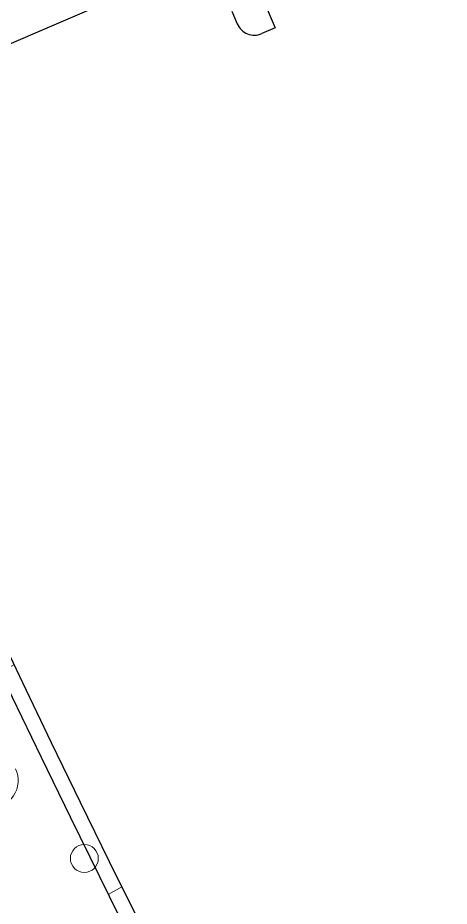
# Model space of a CAD drawing. Header units: millimetres. Extents: x 0 to 118900, y 0 to 84100.
# Drawn here: x 102790 to 103346, y 49866 to 51012 of the extents above; entities that cross this region are included whole.
import ezdxf

# ---------------------------------------------------------------- set-up
doc = ezdxf.new("R2010")
doc.units = ezdxf.units.MM
doc.header["$LTSCALE"] = 100
doc.layers.add('Hatch', color=7, linetype='Continuous', lineweight=18)
doc.layers.add('Visible', color=7, linetype='Continuous', lineweight=25)
doc.layers.add('P_Pressurized Air (PA)', color=3, linetype='Continuous', lineweight=18, true_color=0x00ff00)
doc.layers.add('P_Technical Water (TW)', color=140, linetype='Continuous', lineweight=18, true_color=0x00bfff)

msp = doc.modelspace()

# ---------------------------------------------------------------- hatches: boundary and pattern name
at = {"layer": 'Hatch'}
h = msp.add_hatch(dxfattribs=at)
h.set_pattern_fill('ANSI31', color=256, scale=2540, angle=-14.999977780745, style=0)
h.set_pattern_definition([(30.000022219255, (0, 0), (-158.7501066304332, 274.9630041384224), [])])
edge = h.paths.add_edge_path()
edge.add_ellipse((124332.2622465157, 60471.07866336872), major_axis=(-17332.23359133624, 16427.05325782307), ratio=1, start_angle=37.03822806490627, end_angle=90)
edge.add_line((107905.2089886926, 43138.84507203248), (107905.2089886927, 43111.29982651011))
edge.add_ellipse((124332.2622465159, 60471.07866336886), major_axis=(12800.00000004463, -20183.40902818125), ratio=1, start_angle=269.9999999999993, end_angle=284.19908983171774, ccw=False)
edge.add_ellipse((124332.2622464058, 60471.07866329968), major_axis=(12599.99999993093, -20308.86505926747), ratio=1, start_angle=269.9999999999999, end_angle=270.5659876102085, ccw=False)
edge.add_ellipse((124332.2622465156, 60471.07866336872), major_axis=(-2400.000000000056, -23779.19258511519), ratio=1, start_angle=270.00000000000017, end_angle=307.5795037802839, ccw=False)
edge.add_ellipse((124332.262246393, 60471.07866338189), major_axis=(-2599.999999986878, -23758.15649401633), ratio=1, start_angle=269.99999999999784, end_angle=270.4821088476203, ccw=False)
edge.add_ellipse((124332.2622452239, 60471.0786635121), major_axis=(-2674.835678281266, -23749.84745281678), ratio=1, start_angle=270, end_angle=270.1805070568376, ccw=False)
edge.add_line((100582.4147924071, 63145.91434179336), (100602.2891417411, 63143.67598557709))
h = msp.add_hatch(dxfattribs=at)
h.set_pattern_fill('ANSI31', color=256, scale=2540, angle=75.00017538262, style=0)
h.set_pattern_definition([(120.00017538262, (0, 0), (-274.9625797658591, -158.7508416623469), [])])
edge = h.paths.add_edge_path()
edge.add_ellipse((102875.512974968, 49927.72587624546), major_axis=(-17.88691440036445, 2.014520594623036), ratio=1, start_angle=269.9999999999482, end_angle=278.9843550882017)
edge.add_ellipse((102875.512974968, 49927.72587624524), major_axis=(-17.98205732480542, -0.8035013176121186), ratio=1, start_angle=269.9999999999702, end_angle=497.2199307099562)
edge.add_ellipse((102875.512974968, 49927.72587624524), major_axis=(11.62341935050135, 13.74394858118782), ratio=1, start_angle=269.999999999972, end_angle=393.7957142018435)

# ---------------------------------------------------------------- linework, layer by layer
at = {"layer": 'P_Pressurized Air (PA)'}
msp.add_circle((102875.512974968, 49927.72587624523), 18.00000000000006, dxfattribs=at)
at = {"layer": 'P_Technical Water (TW)'}
msp.add_arc((102755.2282583253, 50028.17045374476), 35.00000000000011, 205.7035231744552, 25.70352317446571, dxfattribs=at)
at = {"layer": 'Visible'}
for p, q in [((102895.8124107021, 51522.54647324991), (103121.8289203874, 50999.2716531508)), ((102751.943510805, 50966.62875003138), (103036.0798959234, 51089.35491909662)), ((103065.6726828046, 51020.84151601353), (103072.8373177616, 51004.25390888048)), ((103121.8289203874, 50999.2716531508), (103104.3864263842, 50991.73776949467))]:
    msp.add_line(p, q, dxfattribs=at)
for centre, radius, start, end in [((124332.2622465157, 60471.07866336872), 23900.00000000006, 173.5741192067048, 226.5813163333601), ((124332.2622465157, 60471.07866336872), 23880.00000000006, 173.5741192067048, 226.5358911417985), ((103094.8699417658, 51013.77039349882), 24.00000000000326, 203.3608183504913, 293.3608183505002), ((124332.2622465157, 60471.07866336864), 24500, 204.4821738041942, 210.9497230788591)]:
    msp.add_arc(centre, radius, start, end, dxfattribs=at)

doc.saveas('drawing.dxf')
